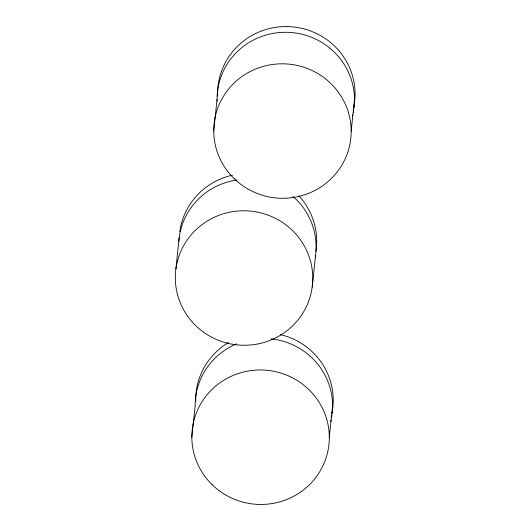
<?xml version="1.0" encoding="UTF-8"?>
<svg xmlns="http://www.w3.org/2000/svg" width="531" height="531" viewBox="0 0 531 531"><rect width="100%" height="100%" fill="white"/><g stroke="black" fill="none" stroke-linecap="round" stroke-linejoin="round"><path stroke-width="0.8" d="M175.894 268.978L179.212 237.443M213.721 131.011L217.033 99.483M191.837 437.172L195.149 405.638A68.751 67.225 6 0 1 236.567 343.856M312.195 287.079A68.751 67.225 6 0 0 217.71 215.798A68.751 67.225 6 0 0 202.238 331.205A68.751 67.225 6 0 0 312.195 287.079L315.514 255.544M351.19 131.097L354.502 99.562M329.3 437.252L332.618 405.724M292.946 196.377A68.751 67.225 6 0 1 315.281 257.117M178.801 241.406A68.751 67.225 6 0 1 236.746 180.016M298.807 195.753A68.751 67.225 6 0 1 315.885 251.382M179.81 231.715A68.751 67.225 6 0 1 232.532 175.17M353.719 109.93A68.751 67.225 6 0 1 353.307 112.306M352.81 114.65A68.751 67.225 6 0 1 352.431 116.196M217.06 101.069A68.751 67.225 6 0 1 289.176 32.384A68.751 67.225 6 0 1 353.951 108.337M354.197 104.992A68.751 67.225 6 0 1 353.752 107.362M217.69 96.131A68.751 67.225 6 0 1 287.317 26.563A68.751 67.225 6 0 1 354.947 98.607M354.821 100.206A68.751 67.225 6 0 1 354.442 103.406M331.955 415.295A68.751 67.225 6 0 1 331.57 417.678M331.098 420.034A68.751 67.225 6 0 1 330.74 421.587M270.943 338.831A68.751 67.225 6 0 1 332.167 413.702M332.439 410.357A68.751 67.225 6 0 1 332.028 412.733M331.53 415.076A68.751 67.225 6 0 1 331.152 416.623M195.78 401.489A68.751 67.225 6 0 1 228.489 342.502M280.434 334.616A68.751 67.225 6 0 1 332.764 407.967M234.052 178.569A68.751 67.225 6 0 0 348.92 148.494A68.751 67.225 6 0 0 264.398 66.096A68.751 67.225 6 0 0 234.052 178.569M212.168 484.73A68.751 67.225 6 0 0 327.036 454.655A68.751 67.225 6 0 0 242.514 372.251A68.751 67.225 6 0 0 212.168 484.73"/></g></svg>
